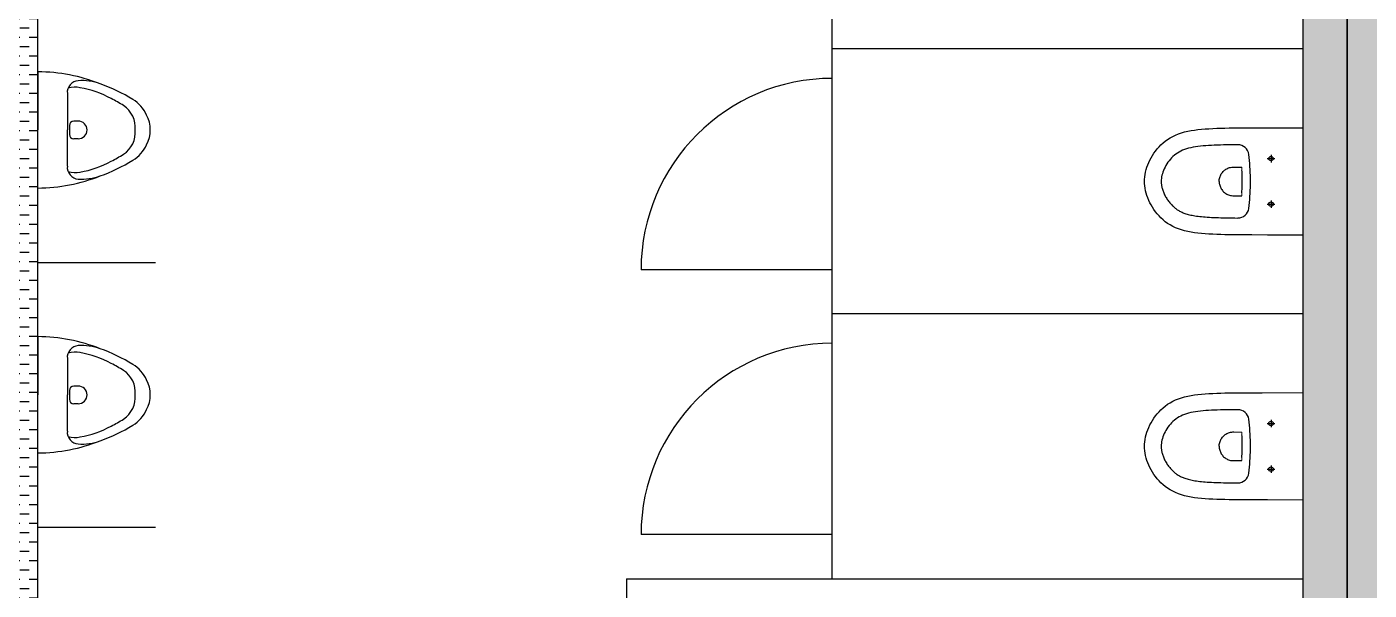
# Model space of a CAD drawing. Header units: centimetres. Extents: x 26200 to 113000, y -600 to 9300.
# Drawn here: x 51710.7 to 52166.9, y 2639.7 to 2831.1 of the extents above; entities that cross this region are included whole.
import ezdxf

# ---------------------------------------------------------------- set-up
doc = ezdxf.new("R2010")
doc.units = ezdxf.units.CM
for name, color, linetype in [('A-AREA', 8, 'Continuous'), ('A-FLOR-FIXT', 8, 'Continuous'), ('A-FLOR-TPTN', 8, 'Continuous'), ('A-WALL', 8, 'Continuous'), ('A-WALL-HTCH', 8, 'Continuous')]:
    doc.layers.add(name, color=color, linetype=linetype)
pattern_1 = [(0, (47244.2896, 54361.0323), (3.175, 3.175), [3.175, -3.175])]

# ---------------------------------------------------------------- blocks, each defined once
blk = doc.blocks.new('KLOZET')
at = {"linetype": 'Continuous'}
for p, q in [((-10.31, 50.18), (-9.56, 50.72)), ((-9.56, 50.72), (-8.8, 51.22)), ((-8.8, 51.22), (-8.02, 51.67)), ((-8.02, 51.67), (-7.24, 52.08)), ((-7.24, 52.08), (-6.44, 52.46)), ((-6.44, 52.46), (-5.63, 52.79)), ((-5.63, 52.79), (-4.81, 53.09)), ((-4.81, 53.09), (-3.99, 53.34)), ((-3.99, 53.34), (-3.16, 53.55)), ((-3.16, 53.55), (-2.34, 53.71)), ((-2.34, 53.71), (-1.51, 53.83)), ((-1.51, 53.83), (-0.69, 53.89)), ((-0.69, 53.89), (0, 53.91)), ((0, 53.91), (0.69, 53.89)), ((0.69, 53.89), (1.51, 53.83)), ((1.51, 53.83), (2.34, 53.71)), ((2.34, 53.71), (3.16, 53.55)), ((3.16, 53.55), (3.99, 53.34)), ((3.99, 53.34), (4.81, 53.09)), ((4.81, 53.09), (5.63, 52.79)), ((5.63, 52.79), (6.44, 52.46)), ((6.44, 52.46), (7.24, 52.08)), ((7.24, 52.08), (8.02, 51.67)), ((8.02, 51.67), (8.8, 51.22)), ((8.8, 51.22), (9.56, 50.72)), ((9.56, 50.72), (10.31, 50.18)), ((-14.81, 45.18), (-14.27, 46.03)), ((-14.27, 46.03), (-13.69, 46.84)), ((-13.69, 46.84), (-13.07, 47.6)), ((-13.07, 47.6), (-12.43, 48.31)), ((-12.43, 48.31), (-11.75, 48.97)), ((-11.75, 48.97), (-11.04, 49.6)), ((-11.04, 49.6), (-10.31, 50.18)), ((-6.71, 45.76), (-6.99, 45.54)), ((-6.42, 45.96), (-6.71, 45.76)), ((-6.13, 46.16), (-6.42, 45.96)), ((-5.82, 46.36), (-6.13, 46.16)), ((-5.51, 46.54), (-5.82, 46.36)), ((-5.2, 46.72), (-5.51, 46.54)), ((-4.89, 46.89), (-5.2, 46.72)), ((-4.57, 47.05), (-4.89, 46.89)), ((-4.25, 47.2), (-4.57, 47.05)), ((-3.93, 47.34), (-4.25, 47.2)), ((-3.6, 47.47), (-3.93, 47.34)), ((-3.28, 47.59), (-3.6, 47.47)), ((-2.97, 47.7), (-3.28, 47.59)), ((-2.65, 47.8), (-2.97, 47.7)), ((-2.35, 47.89), (-2.65, 47.8)), ((-2.06, 47.96), (-2.35, 47.89)), ((-1.77, 48.03), (-2.06, 47.96)), ((-1.5, 48.08), (-1.77, 48.03)), ((-1.23, 48.13), (-1.5, 48.08)), ((-0.97, 48.16), (-1.23, 48.13)), ((-0.71, 48.19), (-0.97, 48.16)), ((-0.47, 48.21), (-0.71, 48.19)), ((-0.23, 48.22), (-0.47, 48.21)), ((0, 48.22), (-0.23, 48.22)), ((0.5, 48.21), (0, 48.22)), ((1.01, 48.16), (0.5, 48.21)), ((1.53, 48.07), (1.01, 48.16)), ((2.07, 47.96), (1.53, 48.07)), ((2.62, 47.81), (2.07, 47.96)), ((3.18, 47.63), (2.62, 47.81)), ((3.74, 47.42), (3.18, 47.63)), ((4.31, 47.17), (3.74, 47.42)), ((4.87, 46.9), (4.31, 47.17)), ((5.42, 46.6), (4.87, 46.9)), ((5.96, 46.27), (5.42, 46.6)), ((6.49, 45.92), (5.96, 46.27)), ((7.01, 45.53), (6.49, 45.92)), ((10.31, 50.18), (11.04, 49.6)), ((11.04, 49.6), (11.75, 48.97)), ((11.75, 48.97), (12.43, 48.31)), ((12.43, 48.31), (13.07, 47.6)), ((13.07, 47.6), (13.69, 46.84)), ((13.69, 46.84), (14.27, 46.03)), ((14.27, 46.03), (14.81, 45.18)), ((-16.79, 40.28), (-16.49, 41.34)), ((-16.49, 41.34), (-16.14, 42.36)), ((-16.14, 42.36), (-15.75, 43.34)), ((-15.75, 43.34), (-15.3, 44.28)), ((-15.3, 44.28), (-14.81, 45.18)), ((-10.5, 41.11), (-10.63, 40.81)), ((-10.36, 41.4), (-10.5, 41.11)), ((-10.22, 41.69), (-10.36, 41.4)), ((-10.08, 41.96), (-10.22, 41.69)), ((-9.93, 42.23), (-10.08, 41.96)), ((-9.77, 42.49), (-9.93, 42.23)), ((-9.61, 42.75), (-9.77, 42.49)), ((-9.44, 43), (-9.61, 42.75)), ((-9.26, 43.24), (-9.44, 43)), ((-9.08, 43.48), (-9.26, 43.24)), ((-8.88, 43.72), (-9.08, 43.48)), ((-8.68, 43.96), (-8.88, 43.72)), ((-8.47, 44.19), (-8.68, 43.96)), ((-8.25, 44.43), (-8.47, 44.19)), ((-8.02, 44.66), (-8.25, 44.43)), ((-7.78, 44.88), (-8.02, 44.66)), ((-7.53, 45.11), (-7.78, 44.88)), ((-7.26, 45.33), (-7.53, 45.11)), ((-6.99, 45.54), (-7.26, 45.33)), ((7.51, 45.12), (7.01, 45.53)), ((7.99, 44.68), (7.51, 45.12)), ((8.44, 44.22), (7.99, 44.68)), ((8.87, 43.74), (8.44, 44.22)), ((9.27, 43.23), (8.87, 43.74)), ((9.64, 42.7), (9.27, 43.23)), ((9.98, 42.14), (9.64, 42.7)), ((10.29, 41.55), (9.98, 42.14)), ((10.57, 40.94), (10.29, 41.55)), ((14.81, 45.18), (15.3, 44.28)), ((15.3, 44.28), (15.75, 43.34)), ((15.75, 43.34), (16.14, 42.36)), ((16.14, 42.36), (16.49, 41.34)), ((16.49, 41.34), (16.79, 40.28)), ((-17.61, 35.73), (-17.46, 36.91)), ((-17.46, 36.91), (-17.27, 38.06)), ((-17.27, 38.06), (-17.05, 39.19)), ((-17.05, 39.19), (-16.79, 40.28)), ((-11.69, 36.75), (-11.77, 36.22)), ((-11.61, 37.25), (-11.69, 36.75)), ((-11.52, 37.73), (-11.61, 37.25)), ((-11.42, 38.19), (-11.52, 37.73)), ((-11.32, 38.62), (-11.42, 38.19)), ((-11.22, 39.04), (-11.32, 38.62)), ((-11.11, 39.43), (-11.22, 39.04)), ((-10.99, 39.8), (-11.11, 39.43)), ((-10.87, 40.16), (-10.99, 39.8)), ((-10.75, 40.49), (-10.87, 40.16)), ((-10.63, 40.81), (-10.75, 40.49)), ((10.82, 40.29), (10.57, 40.94)), ((11.05, 39.61), (10.82, 40.29)), ((11.25, 38.9), (11.05, 39.61)), ((11.43, 38.16), (11.25, 38.9)), ((11.58, 37.39), (11.43, 38.16)), ((11.72, 36.58), (11.58, 37.39)), ((11.84, 35.74), (11.72, 36.58)), ((16.79, 40.28), (17.05, 39.19)), ((17.05, 39.19), (17.27, 38.06)), ((17.27, 38.06), (17.46, 36.91)), ((17.46, 36.91), (17.61, 35.73)), ((-17.98, 30.7), (-17.91, 32)), ((-17.91, 32), (-17.83, 33.28)), ((-17.83, 33.28), (-17.73, 34.52)), ((-17.73, 34.52), (-17.61, 35.73)), ((-12.14, 32.56), (-12.19, 31.86)), ((-12.09, 33.24), (-12.14, 32.56)), ((-12.04, 33.89), (-12.09, 33.24)), ((-11.98, 34.51), (-12.04, 33.89)), ((-11.92, 35.1), (-11.98, 34.51)), ((-11.85, 35.68), (-11.92, 35.1)), ((-11.77, 36.22), (-11.85, 35.68)), ((11.94, 34.87), (11.84, 35.74)), ((12.03, 33.98), (11.94, 34.87)), ((12.11, 33.06), (12.03, 33.98)), ((12.17, 32.12), (12.11, 33.06)), ((12.23, 31.16), (12.17, 32.12)), ((17.61, 35.73), (17.73, 34.52)), ((17.73, 34.52), (17.83, 33.28)), ((17.83, 33.28), (17.91, 32)), ((17.91, 32), (17.98, 30.7)), ((-18.11, 26.6), (-18.08, 28)), ((-18.08, 28), (-18.03, 29.37)), ((-18.03, 29.37), (-17.98, 30.7)), ((-12.35, 27.92), (-12.37, 27.04)), ((-12.32, 28.77), (-12.35, 27.92)), ((-12.29, 29.59), (-12.32, 28.77)), ((-12.26, 30.38), (-12.29, 29.59)), ((-12.23, 31.13), (-12.26, 30.38)), ((-12.19, 31.86), (-12.23, 31.13)), ((-3.06, 27.44), (-3.31, 27.23)), ((-2.8, 27.64), (-3.06, 27.44)), ((-2.52, 27.82), (-2.8, 27.64)), ((-2.23, 27.98), (-2.52, 27.82)), ((-1.93, 28.12), (-2.23, 27.98)), ((-1.63, 28.24), (-1.93, 28.12)), ((-1.31, 28.35), (-1.63, 28.24)), ((-0.99, 28.42), (-1.31, 28.35)), ((-0.66, 28.48), (-0.99, 28.42)), ((-0.33, 28.51), (-0.66, 28.48)), ((0, 28.52), (-0.33, 28.51)), ((0, 28.52), (0.33, 28.51)), ((0.33, 28.51), (0.66, 28.48)), ((0.66, 28.48), (0.99, 28.42)), ((0.99, 28.42), (1.31, 28.34)), ((1.31, 28.34), (1.63, 28.24)), ((1.63, 28.24), (1.94, 28.12)), ((1.94, 28.12), (2.24, 27.98)), ((2.24, 27.98), (2.53, 27.82)), ((2.53, 27.82), (2.8, 27.64)), ((2.8, 27.64), (3.07, 27.44)), ((3.07, 27.44), (3.31, 27.22)), ((12.27, 30.19), (12.23, 31.16)), ((12.31, 29.17), (12.27, 30.19)), ((12.34, 28.11), (12.31, 29.17)), ((12.37, 27.02), (12.34, 28.11)), ((17.98, 30.7), (18.03, 29.37)), ((18.03, 29.37), (18.08, 28)), ((18.08, 28), (18.11, 26.6)), ((-18.17, 22.18), (-18.16, 23.7)), ((-18.16, 23.7), (-18.14, 25.17)), ((-18.14, 25.17), (-18.11, 26.6)), ((-12.43, 23.21), (-12.44, 22.17)), ((-12.42, 24.22), (-12.43, 23.21)), ((-12.4, 25.19), (-12.42, 24.22)), ((-12.39, 26.14), (-12.4, 25.19)), ((-12.37, 27.04), (-12.39, 26.14)), ((-4.86, 23.9), (-4.87, 23.51)), ((-4.87, 23.51), (-4.85, 20.77)), ((-4.83, 24.28), (-4.86, 23.9)), ((-4.77, 24.65), (-4.83, 24.28)), ((-4.68, 24.99), (-4.77, 24.65)), ((-4.57, 25.33), (-4.68, 24.99)), ((-4.44, 25.64), (-4.57, 25.33)), ((-4.3, 25.94), (-4.44, 25.64)), ((-4.13, 26.23), (-4.3, 25.94)), ((-3.95, 26.5), (-4.13, 26.23)), ((-3.75, 26.76), (-3.95, 26.5)), ((-3.54, 27), (-3.75, 26.76)), ((-3.31, 27.23), (-3.54, 27)), ((3.31, 27.22), (3.55, 26.99)), ((3.55, 26.99), (3.76, 26.75)), ((3.76, 26.75), (3.96, 26.49)), ((3.96, 26.49), (4.14, 26.21)), ((4.14, 26.21), (4.31, 25.92)), ((4.31, 25.92), (4.45, 25.62)), ((4.45, 25.62), (4.58, 25.3)), ((4.58, 25.3), (4.69, 24.97)), ((4.69, 24.97), (4.77, 24.62)), ((4.77, 24.62), (4.83, 24.26)), ((4.83, 24.26), (4.86, 23.88)), ((4.87, 23.49), (4.85, 20.77)), ((4.86, 23.88), (4.87, 23.49)), ((12.39, 25.87), (12.37, 27.02)), ((12.41, 24.68), (12.39, 25.87)), ((12.43, 23.45), (12.41, 24.68)), ((12.44, 22.17), (12.43, 23.45)), ((18.11, 26.6), (18.14, 25.17)), ((18.14, 25.17), (18.16, 23.7)), ((18.16, 23.7), (18.17, 22.18)), ((-18.21, 17.38), (-18.19, 20.63)), ((-18.19, 20.63), (-18.17, 22.18)), ((-9.17, 18.44), (-8.15, 18.32)), ((-8.15, 18.32), (-7.14, 18.22)), ((-3.85, 20.77), (-2.1, 20.76)), ((-2.1, 20.76), (-0.41, 20.76)), ((-0.41, 20.76), (1.67, 20.76)), ((1.67, 20.76), (3.41, 20.76)), ((3.41, 20.76), (3.85, 20.77)), ((7.14, 18.22), (8.15, 18.32)), ((8.15, 18.32), (9.17, 18.44)), ((18.17, 22.18), (18.19, 20.63)), ((18.19, 20.63), (18.21, 17.38)), ((-18.23, 12.14), (-18.21, 17.38)), ((-7.14, 18.22), (-6.12, 18.13)), ((-6.12, 18.13), (-5.1, 18.05)), ((-5.1, 18.05), (-4.08, 17.99)), ((-4.08, 17.99), (-3.06, 17.94)), ((-3.06, 17.94), (-2.04, 17.9)), ((-2.04, 17.9), (-1.02, 17.88)), ((-1.02, 17.88), (0, 17.88)), ((0, 17.88), (1.02, 17.88)), ((1.02, 17.88), (2.04, 17.9)), ((2.04, 17.9), (3.06, 17.94)), ((3.06, 17.94), (4.08, 17.99)), ((4.08, 17.99), (5.1, 18.05)), ((5.1, 18.05), (6.12, 18.13)), ((6.12, 18.13), (7.14, 18.22)), ((18.21, 17.38), (18.22, 13.94)), ((18.22, 13.94), (18.25, 0)), ((-18.25, 0), (-18.23, 12.14)), ((-18.25, 0), (18.25, 0))]:
    blk.add_line(p, q, dxfattribs=at)
at = {"lineweight": 0}
for p, q in [((-3.85, 20.77), (-4.85, 20.77)), ((3.85, 20.77), (4.85, 20.77))]:
    blk.add_line(p, q, dxfattribs=at)
at = {"ltscale": 3}
for p, q in [((-6.47, 10.9), (-9.03, 10.9)), ((-7.75, 12.18), (-7.75, 9.62)), ((9.03, 10.9), (6.47, 10.9)), ((7.75, 12.18), (7.75, 9.62))]:
    blk.add_line(p, q, dxfattribs=at)
at = {"linetype": 'Continuous'}
for centre in [(-7.75, 10.9), (7.75, 10.9)]:
    blk.add_circle(centre, 0.75, dxfattribs=at)
for centre, start, end in [((-8.71, 22.13), 179.5021, 262.9898), ((8.71, 22.13), 277.0095, 0.5028)]:
    blk.add_arc(centre, 3.72, start, end, dxfattribs=at)
blk = doc.blocks.new('pisuvar')
at = {"layer": 'A-FLOR-FIXT'}
for p, q in [((0, 19.75), (0, 0)), ((10.01, 12.33), (10.01, 0)), ((0, -19.75), (0, 0)), ((10.01, -12.33), (10.01, 0)), ((10.7, 1.47), (10.7, -1.53)), ((13.7, 2.97), (12.2, 2.97)), ((13.7, -3.03), (12.2, -3.03))]:
    blk.add_line(p, q, dxfattribs=at)
for centre, radius, start, end in [((-0.68, -40.45), 60.21, 68.7376, 89.3515), ((13.93, 12.77), 3.94, 93.4154, 186.4444), ((12.71, 6.52), 7.98, 78.422, 107.3363), ((14.92, -1.56), 18.31, 70.0984, 93.8499), ((8.41, -19.62), 34.47, 61.3476, 80.144), ((1.5, -39.59), 58.64, 58.3409, 70.4152), ((-4.81, -47.23), 65.06, 58.5786, 62.7878), ((26, 0.13), 11.97, 24.1864, 58.3669), ((24.01, 0.74), 9.11, 355.3696, 55.9725), ((27.69, 0), 10.51, 331.3789, 28.6211), ((12.2, 1.47), 1.5, 90, 180), ((13.7, -0.03), 3, 270, 90), ((24.01, -0.74), 9.11, 304.0275, 4.6304), ((12.2, -1.53), 1.5, 180, 270), ((-4.81, 47.23), 65.06, 297.2122, 301.4214), ((26, -0.13), 11.97, 301.6331, 335.8136), ((13.93, -12.77), 3.94, 173.5556, 266.5846), ((8.41, 19.62), 34.47, 279.856, 298.6524), ((1.5, 39.59), 58.64, 289.5848, 301.6591), ((-0.68, 40.45), 60.21, 270.6485, 291.2624), ((12.71, -6.52), 7.98, 252.6637, 281.578), ((14.92, 1.56), 18.31, 266.1501, 289.9016)]:
    blk.add_arc(centre, radius, start, end, dxfattribs=at)

msp = doc.modelspace()

# ---------------------------------------------------------------- hatches: boundary and pattern name
at = {"layer": 'A-WALL-HTCH'}
h = msp.add_hatch(dxfattribs=at)
h.set_pattern_fill('DASH', color=256)
h.set_pattern_definition(pattern_1)
h.paths.add_polyline_path([(52174.48, 3003.59), (52334.48, 3003.59), (52334.48, 3018.59), (52174.48, 3018.59), (52174.48, 3268.59), (52339.48, 3268.59), (52339.48, 3283.59), (51979.48, 3283.59), (51979.48, 3268.59), (52144.48, 3268.59), (52144.48, 3018.59), (51984.48, 3018.59), (51984.48, 3003.59), (52144.48, 3003.59), (52144.48, 2498.59), (52174.48, 2498.59)])
h = msp.add_hatch(dxfattribs=at)
h.set_pattern_fill('DASH', color=256)
h.set_pattern_definition(pattern_1)
h.paths.add_polyline_path([(51714.48, 2938.59), (51699.48, 2938.59), (51699.48, 2563.59), (51714.48, 2563.59)])

# ---------------------------------------------------------------- linework, layer by layer
at = {"layer": 'A-AREA'}
for points in [[(51706.98, 3276.09), (52159.48, 3276.09), (52159.48, 2498.59), (51706.98, 2498.59)], [(52611.98, 2491.09), (52159.48, 2491.09), (52159.48, 3276.09), (52611.98, 3276.09)]]:
    msp.add_lwpolyline(points, close=True, dxfattribs=at)
at = {"layer": 'A-FLOR-TPTN'}
for p, q in [((51984.48, 2823.59), (51984.48, 2913.59)), ((52144.48, 2823.59), (51984.48, 2823.59)), ((51984.48, 2733.59), (51984.48, 2823.59)), ((52144.48, 2733.59), (51984.48, 2733.59)), ((51984.48, 2643.59), (51984.48, 2733.59)), ((51914.48, 2643.59), (52144.48, 2643.59)), ((51914.48, 2643.59), (51914.48, 2498.59))]:
    msp.add_line(p, q, dxfattribs=at)
for points in [[(51714.48, 2751.09), (51754.48, 2751.09)], [(51984.48, 2748.59), (51919.48, 2748.59)], [(51714.48, 2661.09), (51754.48, 2661.09)], [(51984.48, 2658.59), (51919.48, 2658.59)]]:
    msp.add_lwpolyline(points, dxfattribs=at)
for centre in [(51984.48, 2748.59), (51984.48, 2658.59)]:
    msp.add_arc(centre, 65, 90, 180, dxfattribs=at)
at = {"layer": 'A-WALL'}
for points in [[(52144.48, 2498.59), (52144.48, 3003.59)], [(51714.48, 2563.59), (51714.48, 2938.59)]]:
    msp.add_lwpolyline(points, dxfattribs=at)

# ---------------------------------------------------------------- block references
at = {"layer": 'A-FLOR-FIXT', "color": 0}
for p in [(51714.48, 2796.09), (51714.48, 2706.09)]:
    msp.add_blockref('pisuvar', p, dxfattribs=at)
at = {"layer": 'A-FLOR-FIXT', "rotation": 90.00000000000003}
for p in [(52144.48, 2778.59), (52144.48, 2688.59)]:
    msp.add_blockref('KLOZET', p, dxfattribs=at)

doc.saveas('drawing.dxf')
